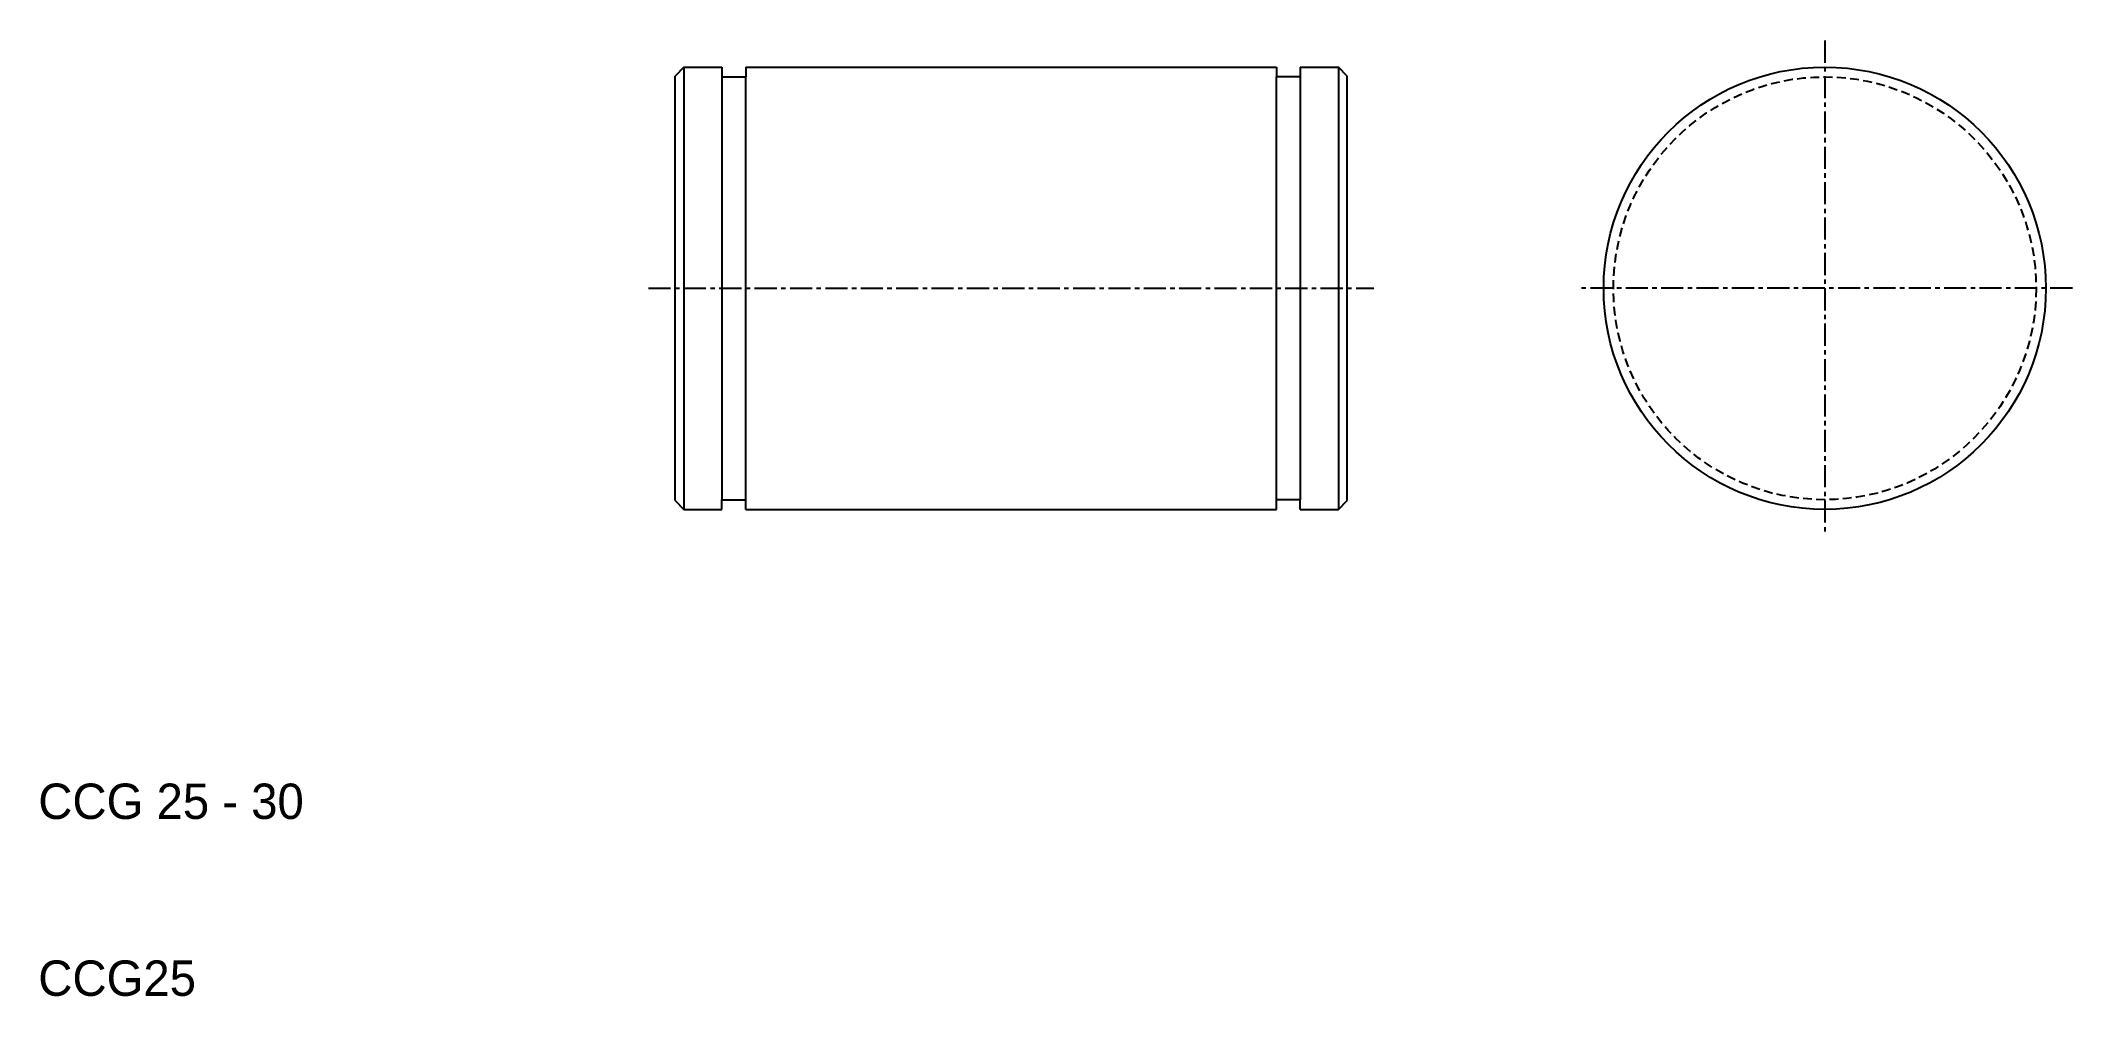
# Model space of a CAD drawing. Extents: x 25 to 140, y 44 to 98.
import ezdxf

# ---------------------------------------------------------------- set-up
doc = ezdxf.new("R2010")
doc.units = 0
doc.linetypes.add('CENTER', pattern=[2, 1.25, -0.25, 0.25, -0.25])
doc.linetypes.add('DASHED', pattern=[0.75, 0.5, -0.25])
doc.layers.get('0').update_dxf_attribs({"linetype": 'CONTINUOUS'})
doc.layers.add('CENTER', color=1, linetype='CENTER')

msp = doc.modelspace()

# ---------------------------------------------------------------- linework, layer by layer
at = {"color": 7, "linetype": 'CONTINUOUS'}
for p, q in [((61.63, 96.64), (61.13, 96.14)), ((61.63, 96.64), (61.63, 71.64)), ((61.63, 96.64), (63.78, 96.64)), ((63.78, 96.64), (63.78, 96.09)), ((65.13, 96.64), (95.13, 96.64)), ((65.13, 96.64), (65.13, 96.09)), ((95.13, 96.64), (95.13, 96.09)), ((96.48, 96.64), (98.63, 96.64)), ((96.48, 96.64), (96.48, 96.09)), ((98.63, 96.64), (98.63, 71.64)), ((99.13, 96.14), (98.63, 96.64)), ((61.13, 72.14), (61.13, 96.14)), ((63.78, 96.09), (63.78, 72.19)), ((63.78, 96.09), (65.13, 96.09)), ((65.13, 72.19), (65.13, 96.09)), ((95.13, 72.19), (95.13, 96.09)), ((96.48, 96.09), (95.13, 96.09)), ((96.48, 96.09), (96.48, 72.19)), ((99.13, 72.14), (99.13, 96.14)), ((61.13, 72.14), (61.63, 71.64)), ((61.63, 71.64), (63.78, 71.64)), ((63.78, 71.64), (63.78, 72.19)), ((63.78, 72.19), (65.13, 72.19)), ((65.13, 71.64), (65.13, 72.19)), ((65.13, 71.64), (95.13, 71.64)), ((95.13, 71.64), (95.13, 72.19)), ((96.48, 72.19), (95.13, 72.19)), ((96.48, 71.64), (96.48, 72.19)), ((96.48, 71.64), (98.63, 71.64)), ((98.63, 71.64), (99.13, 72.14))]:
    msp.add_line(p, q, dxfattribs=at)
msp.add_circle((126.13, 84.14), 12.5, dxfattribs=at)
at = {"color": 3, "linetype": 'DASHED'}
msp.add_circle((126.13, 84.14), 11.95, dxfattribs=at)
at = {"layer": 'CENTER', "color": 1, "linetype": 'CENTER'}
for p, q in [((126.13, 98.14), (126.13, 70.14)), ((59.63, 84.14), (100.63, 84.14)), ((140.13, 84.14), (112.13, 84.14))]:
    msp.add_line(p, q, dxfattribs=at)

# ---------------------------------------------------------------- texts
at = {"color": 7, "linetype": 'CONTINUOUS'}
for s, p in [('CCG 25 - 30', (25.13, 54.14)), ('CCG25', (25.13, 44.14))]:
    msp.add_text(s, height=2, dxfattribs=at).set_placement(p)

doc.saveas('drawing.dxf')
